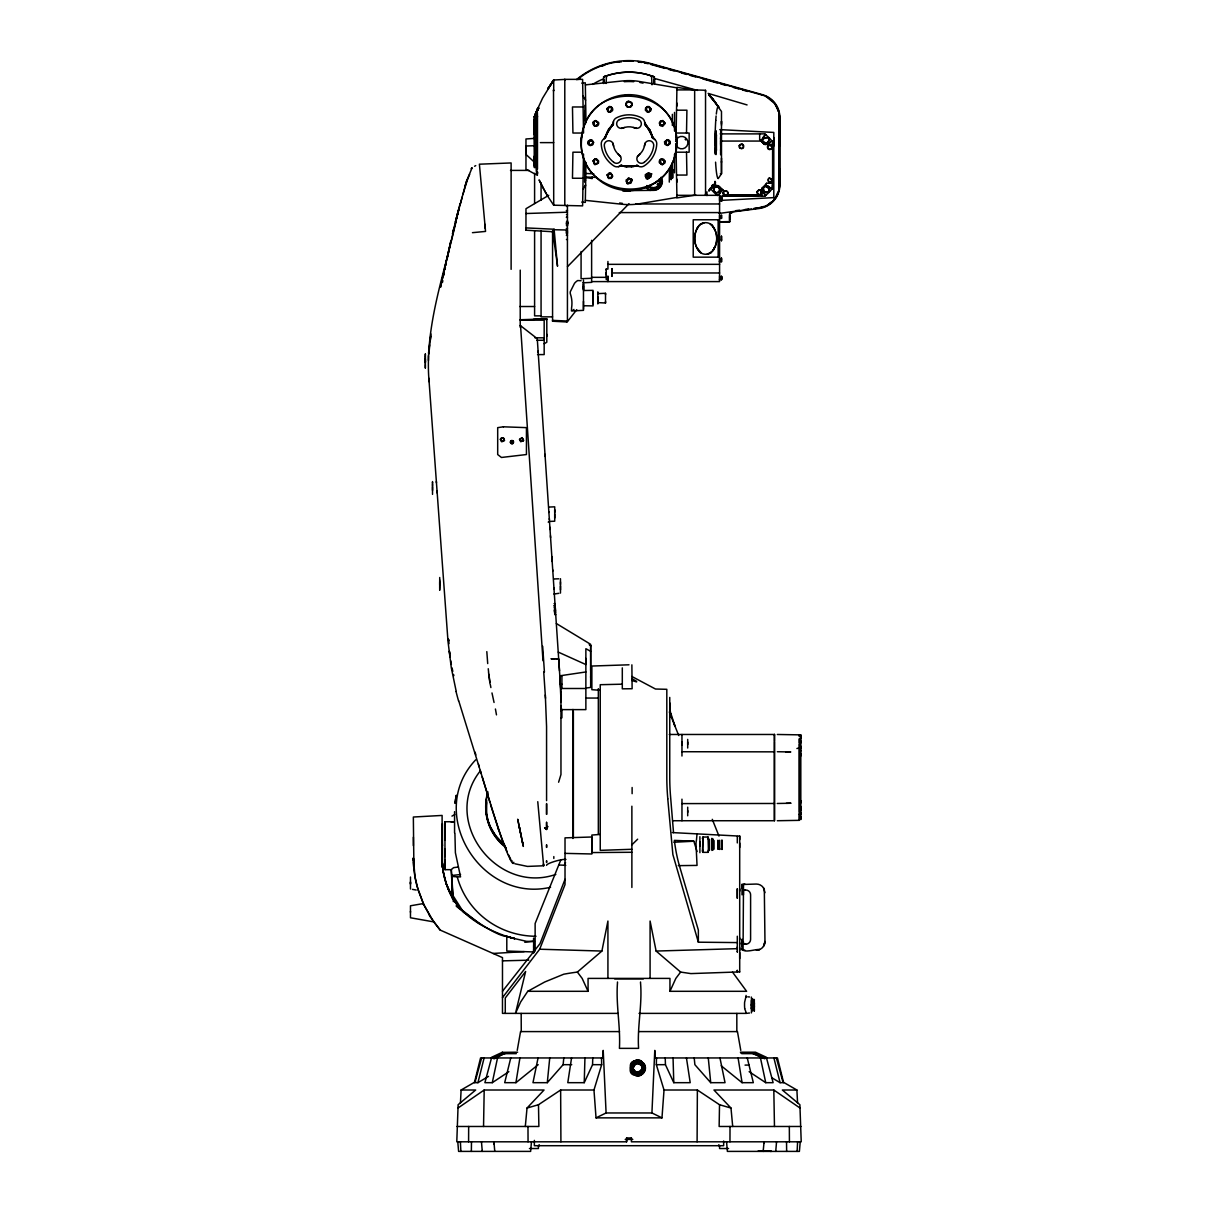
<?xml version="1.0" encoding="UTF-8"?>
<svg xmlns="http://www.w3.org/2000/svg" width="1212" height="1212" viewBox="0 0 1212 1212"><rect width="100%" height="100%" fill="white"/><g stroke="black" fill="none" stroke-linecap="round" stroke-linejoin="round"><path stroke-width="1.5" d="M410.474 912.257L410.474 911.318M410.474 884.199L410.474 882.578M425.336 361.131L425.336 362.267L425.336 361.297M425.336 360.828L425.336 359.116L425.336 359.994M425.336 355.752L425.336 354.025L425.336 356.752M425.336 363.403L425.336 357.131M432.517 494.375L432.517 481.558M432.517 490.421L432.517 486.618M432.517 485.588L432.517 484.376M432.517 483.315L432.517 482.24M439.714 590.214L439.714 589.699M439.714 584.805L439.714 582.321M439.714 588.532L439.714 579.972M442.335 864.171L442.107 853.763M451.379 869.671L444.986 869.671L444.971 867.337M444.986 865.792L444.986 863.55M444.986 856.717L444.986 849.173M444.986 859.444L444.986 863.702M444.971 839.871L444.986 821.736L453.758 821.736L451.273 822.251M552.566 231.719L525.963 230.204L525.963 227.901L554.096 229.235L557.52 266.216A83.401 5.499 81.3 0 0 554.111 241.945L552.566 231.946L554.096 229.235M533.644 951.162L533.644 949.36M533.644 947.481L534.007 951.162L533.644 945.618M533.644 942.088L533.644 941.209M533.644 939.512L533.644 938.088M534.356 121.654L534.356 120.609L534.356 134.562L534.356 118.927L534.401 125.321M534.356 163.059L534.598 160.287L534.598 163.878L534.598 159.832L534.598 161.999M534.356 133.396L534.371 122.427M534.598 121.488L534.598 125.26M546.582 803.541L546.582 814.358L546.582 803.995M546.809 336.254L546.809 334.315M576.76 309.681L567.155 321.983L552.566 321.225L552.566 320.362L567.428 321.044L567.428 266.746L628.998 203.722M583.517 154.06L582.608 205.873L553.717 205.207L553.52 89.855L553.52 91.051M554.717 514.024L554.717 518.009M554.717 511.267L554.717 510.025L554.717 512.615M560.474 585.911L560.474 589.896M560.474 584.502L560.474 581.912M560.959 710.777L560.959 705.99M583.548 133.032L582.608 79.356L564.792 79.356L564.792 205.419M566.458 225.644L567.428 225.629L567.428 223.796M566.458 221.811L567.428 221.857L567.428 223.72L566.458 223.614L567.428 223.644L567.428 220.554M567.428 221.932L567.428 223.493M567.428 225.629L567.428 222.432M583.472 304.136L583.472 305.182M583.472 290.516L593.062 290.365L593.062 305.894L583.472 305.742L583.472 309.166M583.472 288.698C583.472 293.486 583.472 275.942 583.472 289.259M584.911 110.792L584.911 119.7M584.911 177.406L592.107 178.528L592.107 177.422M584.911 177.119L584.911 178.119L584.911 162.408M585.866 658.404L585.866 664.555L558.262 652.101M505.268 1013.383L505.268 997.976L525.629 971.479L515.479 1013.383L520.63 1002.021L527.75 991.31L588.062 991.31L588.062 978.402L669.948 978.402L669.948 991.31L746.607 991.31L732.548 972.145M590.668 677.629L590.668 676.341M590.668 670.569L590.668 669.918M590.668 670.009L590.668 645.42L589.229 644.572L590.668 645.875M593.062 303.879L593.062 303.303M593.062 302.53L593.062 294.667M593.062 292.956L593.062 291.895L593.062 293.728M597.849 303.303C597.849 307.818 597.849 287.744 597.849 292.956M603.606 79.174L603.606 81.992M597.849 302.621L605.515 302.985L605.515 293.274L597.849 293.637M606.242 272.367L606.242 275.23M607.924 978.402L607.924 921.044L601.894 951.056L577.366 972.069A126.942 43.39 2.1 0 0 563.762 974.206L544.749 981.978L527.75 991.31M607.924 280.82L607.924 276.109M460.439 1102.905L461.105 1090.012L475.665 1090.012L458.121 1104.723L456.788 1141.81L626.604 1141.81L626.604 1137.977L631.407 1137.977L631.407 1141.81L801.223 1141.81L799.89 1104.723L782.346 1090.012L796.89 1090.012L797.572 1102.905M628.998 664.797L591.865 666.039L591.865 689.689L600.243 690.295M631.407 1139.416L631.407 1137.977M644.814 1068.12C638.3 1044.199 617.499 1080.559 641.345 1074.726A8.029 7.833 24.1 0 0 644.133 1072.105C649.92 1063.621 635.255 1055.167 630.831 1064.454M654.404 79.719L654.404 78.825L654.404 81.992M603.606 83.507L603.606 76.917L606.485 75.871A70.478 70.478 0 0 1 646.026 74.25L654.404 76.917L654.404 83.673L654.404 81.265M654.404 82.855L654.404 81.855M669.751 705.339L669.751 702.869M671.175 179.149L671.175 176.164M671.175 174.952L671.175 165.544L671.175 166.68M672.615 177.755L672.615 169.422L672.615 178.119M681.962 803.601L774.453 803.48L774.453 741.532M681.962 745.365L681.962 742.062M687.704 742.062L687.704 744.547M695.612 195.299L694.658 195.284L695.612 194.693M699.9 846.249L699.9 841.628M702.657 850.688L702.93 852.339L708.05 852.354L708.459 851.445L708.05 837.053L702.93 837.022L702.536 851.551L702.733 850.112M708.05 852.339L708.353 850.021M718.322 847.673L718.322 848.915L718.322 840.537M719.58 200.541L719.58 196.905M719.58 275.73L719.58 280.26L719.58 279.26M719.58 261.625L719.58 258.398M719.58 215.297L719.58 218.569M719.58 260.883L719.58 262.262L719.58 261.489M721.17 142.91L721.261 154.591L720.504 142.91M720.958 142.91L721.261 154.591M721.488 158.196L721.488 173.77L718.261 178.512M721.488 123.457L721.488 121.458L721.488 122.488M729.639 216.918L729.639 218.054M720.216 222.16L729.639 221.917L729.639 213.479L731.563 213.07L731.563 211.812M729.639 221.917L729.639 213.524L731.563 213.07M737.305 947.845L737.305 946.981M737.305 971.433C737.305 967.676 737.305 973.933 737.305 971.115M737.305 951.147L737.305 951.935L737.305 936.225M739.699 958.601L739.699 952.526M739.699 950.223L739.699 947.845M739.699 944.118L739.699 942.891M739.699 937.952L739.699 939.664M739.699 891.138L739.699 888.881M739.699 843.052L739.699 847.491M739.699 839.568L739.699 836.113L672.387 832.583M742.002 884.502L756.349 884.048A8.62 8.62 0 0 1 764.317 889.366L764.969 941.542L763.515 946.345M751.455 1000.461L751.44 1008.46M751.44 1009.051L751.455 1007.748M752.652 1009.232L752.652 1010.99L752.637 1000.491M752.652 1000.021L752.652 999.006L752.652 1006.172M754.318 1009.232L754.318 1010.99L754.318 1007.293M754.318 1005.945L754.318 1006.899L754.318 999.461M754.318 1003.203L754.318 1003.93M719.943 196.177L764.62 196.177L765.605 195.42L762.651 191.905L762.075 188.39A31.118 31.118 0 0 0 766.726 183.239L772.605 183.239L771.862 189.163L767.332 185.739L764.545 185.936M773.801 146.107L773.801 137.532M672.902 820.736L774.453 820.736L774.453 734.472L669.282 734.472M779.513 146.107L779.513 117.685A23.437 23.392 79.7 0 0 774.771 103.535L765.802 96.324M799.375 813.51L799.375 820.342L777.316 820.736M799.375 812.267L799.375 744.138M799.375 742.85L799.375 738.472M799.39 736.654L799.375 734.851L777.316 734.472M799.359 819.963L799.375 814.206M800.814 812.192L800.814 814.419M800.814 810.373L800.814 806.465M800.814 753.319L800.814 756.03M800.814 751.092L800.814 750.304M800.814 740.774L800.814 743.001M800.814 738.79L800.814 734.942L800.814 819.13M444.986 821.736L444.986 834.098M564.792 79.431L564.792 80.31L564.792 79.416L553.687 80.022L542.552 98.233L536.658 110.943M597.849 296.91L597.849 301.591M605.515 301.561L605.515 302.985M694.658 195.284L694.658 89.9L676.887 89.9M702.93 837.053L702.672 851.218M713.247 849.854L713.247 839.113M729.639 219.72L729.639 219.19M737.305 836.462L737.305 842.916M752.637 1008.445L752.637 1007.02M774.453 740.805L774.453 734.472L774.453 735.26M800.814 746.122L800.814 748.668M800.814 800.632L800.814 802.995M606.242 268.958L606.242 270.079M687.704 810.646L687.704 812.328M702.536 838.719L702.536 837.825L702.93 839.795M712.58 849.854L712.565 839.204M719.701 848.658L719.701 849.43L719.701 840.31M758.03 950.011L759.651 949.511C755.258 948.935 743.395 953.799 742.002 948.526M752.531 1006.263L752.516 1004.081M560.914 1141.81L560.641 1090.012L593.971 1090.012L601.682 1064.681L601.516 1057.955M656.495 1057.955L656.328 1064.681L664.024 1090.012L697.37 1090.012L697.097 1141.81M711.914 850.445L711.914 838.462L711.914 839.507M720.534 138.986L721.064 130.654L720.504 142.319M471.483 1141.81L471.362 1151.4M715.277 141.168C716.019 150.303 715.944 135.38 716.125 143.955M720.595 154.591L720.731 142.91M719.186 847.673L719.186 848.915L719.186 840.552M611.984 268.594L611.969 276.427L611.984 268.958M717.792 840.295L717.792 849.082M800.814 816.418L800.814 819.6M483.543 1126.478L484.194 1090.012L544.037 1090.012L527.023 1108.056L525.311 1126.478M534.356 122.185L534.659 158.333L535.068 148.485M528.053 1141.81L527.977 1126.478M586.002 162.469L585.305 202.404L581.76 202.086M676.023 139.425L676.932 87.34L694.173 89.9M686.507 133.032L686.916 110.186L676.538 110.186M715.519 144.076L716.065 141.728L715.444 143.092M697.37 1090.012L719.519 1104.723L719.14 1126.478L801.026 1126.478M730.018 1126.478L729.957 1141.81M534.598 127.26L535.083 137.789M468.665 1126.478L468.589 1141.81M789.421 1141.81L789.33 1126.478M581.078 142.622L581.366 137.38M655.056 139.683C650.889 135.335 647.829 127.502 644.739 122.488M709.49 850.248L709.49 839.219M774.453 803.117L774.453 820.736M442.41 823.599L442.41 867.459M546.582 865.353C545.991 863.641 561.126 858.853 565.959 859.399M428.412 355.707L428.442 360.509M571.549 1057.955L567.792 1082.68L584.229 1082.68L584.942 1057.955M584.229 1082.68L592.562 1064.681L592.759 1057.955M662.373 181.436L662.328 182.376M534.598 167.104L534.356 158.605M664.024 1090.012L661.979 1117.858L651.92 1112.964L654.783 1050.395L655.328 1057.955L777.453 1057.955L783.603 1082.68M629.028 178.012C620.453 192.102 641.496 175.073 626.316 179.724L626.059 181.376L627.68 183.618L630.861 183.239L631.952 180.527L631.3 179.118L628.195 178.119M606.091 83.477L606.485 75.871A70.447 70.447 0 0 1 651.526 75.871L654.404 76.917L652.723 76.28M797.117 1151.4L797.617 1141.81M752.44 1000.688L752.44 1008.929M486.527 802.571C484.315 819.782 492.163 837.553 506.161 847.733M553.778 80.659L548.036 88.567L553.717 80.022L553.702 90.567M764.908 1058.758L752.894 1053.637M442.531 867.459L442.41 863.126M775.741 1151.4L776.544 1141.81M486.679 800.253L486.618 814.343L487.906 819.782M534.356 124.76L534.598 121.685M442.107 857.793C442.38 874.519 445.925 886.336 454.288 900.864L446.531 884.472L443.38 872.337L442.319 862.989M715.747 120.352L716.11 115.973M454.924 833.417L455.394 852.733L460.56 876.897L453.742 876.624L451.667 875.503L460.56 874.503M640.557 981.993L640.512 982.584C642.466 1004.778 637.148 1026.231 638.588 1048.365L619.423 1048.365C620.635 1026.261 615.772 1004.748 617.499 982.584L617.453 981.993M428.533 353.207L430.942 333.982M428.866 353.98L429.76 344.981M605.515 293.365L605.515 294.698M531.462 1141.81L530.629 1151.4L458.606 1151.4L457.772 1141.81M715.504 154.348L715.504 130.881M715.641 152.818L716.413 149.803L715.989 154.606M800.238 1141.81L799.39 1151.4L727.382 1151.4L726.564 1141.81M764.075 1141.81L763.166 1151.4L763.333 1150.521M538.052 1057.955L532.977 1082.68L547.294 1082.68L549.733 1057.955M547.294 1082.68L563.125 1064.681L563.792 1057.955M751.455 1005.718L751.455 1004.142M764.151 1143.386L764.317 1141.81M742.002 946.117L742.002 939.391L742.002 949.935M763.227 1151.4L763.378 1150.203M413.353 845.658L413.353 837.204M430.957 336.072L430.381 340.193M742.002 888.093L742.062 884.245L742.002 894.82M510.752 1057.955L504.692 1082.68L515.933 1082.68L519.918 1057.955M613.423 121.518L613.423 124.412L610.53 127.351M517.236 1050.395L520.554 1031.594L619.483 1031.594M762.606 187.39L762.06 190.648M644.405 146.213L645.254 143.001M641.996 1069.817C645.193 1060.712 628.816 1062.409 633.679 1070.62C638.194 1077.362 646.905 1066.742 639.421 1063.651C631.179 1060.5 631.225 1075.544 639.436 1072.378C646.875 1069.287 638.224 1058.727 633.709 1065.378A4.681 4.681 0 0 0 632.906 1068.03C633.497 1077.544 647.905 1069.832 640.254 1064.091M764.317 944.845L764.969 941.542L764.317 944.845A8.62 8.62 0 0 1 756.349 950.178M459.969 204.116L455.424 221.841L466.468 181.255L472.15 167.68L471.135 168.695M491.511 1057.955L484.891 1082.68L492.269 1082.68L497.526 1057.955M453.591 229.538L453.955 227.871L452.5 233.992L458.409 210.055C447.622 264.807 425.745 318.832 428.639 375.341L448.016 641.587L451.303 667.797L456.227 691.461M647.572 127.109A24.195 24.195 0 0 0 644.632 124.154A5.757 5.757 0 0 0 641.618 117.852A27.8 27.8 0 0 0 616.393 117.852A5.757 5.757 0 0 0 613.272 122.488C611.151 127.624 606.47 134.29 603.697 139.062M449.5 248.308L450.273 244.854M611.908 125.487L608.288 130.548L605.182 138.304A5.757 5.757 0 0 0 601.243 144.076A27.8 27.8 0 0 0 613.863 165.923A5.757 5.757 0 0 0 619.438 166.317L621.029 165.211L624.756 166.211M676.932 179.149L676.932 182.148M450.743 242.779L452.652 234.689M537.28 111.201L535.977 117.806A31.133 2.242 -90 0 0 536.219 169.695M481.634 1057.955L474.892 1082.68L477.937 1082.68L484.103 1057.955M523.205 440.486C522.311 433.699 517.463 444.077 523.205 440.486L522.736 441.077M708.353 839.371L708.05 837.053M558.611 782.21L560.959 774.513L560.959 700.021L559.853 675.811L585.866 671.963M710.02 95.506L708.99 94.263L721.488 111.474L721.488 173.77L720.352 173.77M510.449 441.971C512.479 437.259 515.676 445.516 510.949 443.319A1.636 1.636 0 0 1 511.479 440.607C516.07 439.986 511.873 446.652 510.434 442.274M604.909 138.395L608.394 129.426L613.317 123.882M462.923 194.571L463.787 191.602A67.039 3.863 -76.9 0 1 466.12 183.951L467.044 181.194M633.482 1067.227L634.618 1065.06L633.497 1067.151M605.515 136.759L607.015 132.502M633.27 1066.212L633.012 1068.999L635.027 1071.953A4.787 4.787 0 0 0 638.527 1072.65L640.284 1071.908M746.168 1012.656L744.668 1008.535M643.39 1070.408C647.602 1058.5 625.968 1060.621 632.452 1071.499C639.936 1081.513 650.45 1062.545 637.633 1061.788M646.39 187.269L646.95 185.527M715.641 144.152L715.625 140.925L715.989 141.956M705.551 91.945L705.535 90.279L695.127 89.915M467.499 179.815L468.12 178.073A62.979 3.636 -76.9 0 1 469.68 174.346M605.939 136.062L607.197 132.653M762.454 187.602L762.166 190.89L765.605 195.42M464.953 186.239L467.165 179.588M565.019 879.336L540.007 943.663L502.48 991.264M502.48 997.643L539.688 949.223L565.019 884.593L565.019 837.856L591.865 836.992L591.865 853.975L565.019 853.369M534.825 115.655L537.795 108.247L536.249 111.959M560.853 859.808L535.128 923.499L535.128 951.162M535.28 114.413L537.795 108.247M564.444 865.277L565.534 862.611M708.99 95.218L712.944 99.702L709.05 95.081M644.814 1067.287C637.845 1093.406 617.393 1052.88 642.436 1062.485M669.948 991.31L675.841 978.402L680.629 972.069L690.885 973.6L739.699 971.903M646.269 178.725L648.193 175.846L651.42 174.043M770.847 1150.824L764.999 1150.794M644.814 1070.681L643.542 1072.908M501.147 438.668L500.829 440.229C504.631 444.834 504.859 434.729 500.859 439.198M671.175 166.438L669.357 172.771L669.297 182.103M607.076 132.366L613.363 124.154L609.288 128.578M631.194 1065.272L631.831 1064.091M657.162 184.527L657.874 183.27M646.496 178.194L648.496 175.558L651.859 173.922M582.896 189.36L585.608 184.951M763.712 187.496L762.924 189.239A3.318 3.318 0 0 0 763.575 191.541C779.558 195.147 757.848 177.134 764.863 192.481M534.356 163.453L534.356 161.863M480.27 770.938C440.607 820.933 496.708 894.971 555.838 874.397M637.467 156.499L639.815 154.166M670.584 169.438L671.175 168.65M766.726 183.239L764.757 185.709L767.575 185.83L771.862 189.163M475.771 759.757C425.336 812.707 480.588 903.531 550.581 887.275M646.814 178.103L651.374 174.316M633.694 1065.409L635.845 1063.636M642.814 1071.453C637.179 1080.074 625.619 1067.06 634.8 1062.469M720.155 133.881L764.636 133.881L765.605 134.623L762.075 139.41L762.802 142.971L764.817 144.41L772.605 144.425M717.322 195.42C726.518 190.617 715.883 179.937 711.065 189.163L710.308 188.193A38.814 38.814 0 0 0 717.322 195.42C726.367 190.663 715.944 179.952 711.065 189.163M566.655 321.953L567.428 321.044M765.605 134.623C762.287 136.698 760.045 142.668 764.817 144.41L761.363 141.062L720.852 141.062M630.528 107.08L631.891 105.565L631.77 102.808L628.149 101.263L625.953 103.338L626.043 105.414L627.361 107.05L630.528 107.08L629.695 107.08C636.148 104.55 626.468 97.596 626.134 104.52C626.968 110.368 635.452 104.762 630.316 101.717M592.244 144.501C595.668 135.88 582.396 144.47 591.774 144.789M503.889 440.698L501.662 441.259M537.234 174.164L536.658 172.619M631.876 844.825L637.663 839.174M618.529 166.65C623.968 164.059 631.27 168.544 637.179 165.393A5.757 5.757 0 0 0 644.148 165.923A27.8 27.8 0 0 0 656.752 144.076A5.757 5.757 0 0 0 654.313 139.062L652.556 138.229L650.117 131.29L644.648 124.139L650.011 130.578M715.171 186.996L713.792 189.239A3.257 3.257 0 0 0 714.383 191.435L715.171 192.193A3.121 3.121 0 0 0 716.898 192.708C725.488 190.799 713.292 181.467 713.913 190.557C718.474 198.117 723.125 183.845 715.171 186.996L716.292 186.542M762.151 188.314L762.06 196.177M573.958 309.439L572.761 310.439M660.979 178.315L653.965 183.527L644.481 187.981M764.62 196.177A38.814 38.814 0 0 0 772.605 188.193L772.605 141.865L771.862 140.88L767.332 144.319L764.09 144.061M771.862 140.88L768.317 143.834L765.075 144.425M700.854 224.008C692.734 230.795 692.673 245.218 700.233 252.46C693.461 245.809 693.052 234.386 698.218 226.553L696.961 229.174A9.09 9.09 0 0 1 700.233 224.462L702.808 223.129A9.09 9.09 0 0 1 709.899 223.69C719.261 230.25 719.322 248.657 708.55 253.808A9.09 9.09 0 0 1 701.46 253.232L696.961 247.748M515.933 1082.68L538.189 1064.681M710.505 252.914L711.126 252.46A9.09 9.09 0 0 0 714.398 247.748C718.368 240.4 717.156 230.28 711.126 224.462L713.171 226.583M676.932 103.081L676.932 106.095M457.954 1108.056L484.194 1090.012M527.023 1108.056L538.492 1104.723L560.641 1090.012M492.269 1082.68L508.858 1071.681M661.207 121.2C655.768 129.442 670.903 122.609 661.207 121.2C655.495 128.669 670.584 123.912 661.797 121.033M477.937 1082.68L488.497 1076.377M548.733 195.329L525.963 208.722L525.963 230.204M702.233 223.296L700.233 224.462L704.217 222.781M709.126 253.641L711.126 252.46L707.141 254.156M544.173 343.753L546.809 342.238L546.809 318.877L520.221 319.741M475.604 1081.649L461.105 1090.012M474.589 166.256L475.74 165.605M646.45 176.482L650.193 174.301A38.102 38.102 0 0 1 646.966 176.225M635.24 1064.53L636.83 1063.878L635.285 1064.515M767.181 143.349C775.407 131.517 753.258 140.925 767.181 143.349C751.97 138.668 778.437 133.487 766.029 143.577M593.971 1090.012L596.031 1117.858L606.091 1112.964L651.92 1112.964M493.92 1058.424L504.086 1053.637L516.327 1053.637M505.116 1053.637C501.935 1053.773 490.512 1062.333 494.526 1057L502.753 1053.152M517.645 1052.198L502.162 1052.38L502.601 1053.228L515.358 1053.152M502.541 1052.198L491.496 1057.349L491.89 1058.227L502.601 1053.228M731.215 194.98L725.427 194.98L757.5 194.98M716.019 138.607L715.474 133.987L715.474 138.789M715.474 151.242L715.474 133.987M624.407 127.487L621.211 128.351M764.56 186.83L765.423 186.542A3.106 3.106 0 0 1 767.196 186.709C770.65 187.921 768.938 193.496 765.439 192.647M761.075 207.297L763.545 206.525M725.927 195.329C729.382 194.935 727.67 189.405 724.579 191.026C720.337 192.829 727.973 196.859 724.276 194.905C720.231 190.678 730.245 189.224 727.442 194.496L725.321 195.314M796.92 748.531L798.238 748.137M638.572 166.317L637.391 165.589L626.862 166.968L620.62 165.574M757.03 195.102L751.743 194.98M755.273 208.585L765.817 206.161L772.317 201.753A23.452 23.407 -73 0 0 779.513 184.785L779.513 168.665M454.712 814.646L451.94 816.1M584.669 186.042L585.593 185.845M618.014 1013.383L502.48 1013.383L502.48 957.616L440.183 930.074L430.805 917.514L423.215 903.591L410.474 905.788L410.474 917.772L433.76 921.893L433.138 921.014M676.917 197.405L637.3 204.086A46.753 33.057 0 0 1 622.089 204.252L585.351 200.359M622.726 165.983L634.861 165.877M715.565 135.426L715.368 152.818M725.64 195.223L728.26 194.98M694.173 195.329L676.932 197.889L676.023 145.819M715.989 130.638L716.413 135.426L715.641 132.426M553.884 594.047L558.883 593.319M631.225 166.711L637.179 165.393A24.195 24.195 0 0 1 633.149 166.468M585.866 688.052L590.668 687.431L590.668 644.329L556.353 623.529M631.179 166.483L637.391 165.589M735.805 210.676L739.487 210.191M745.016 209.479L748.698 209.009M754.015 208.312L757.303 207.888M719.17 213.418L751.546 209.055M731.563 212.07L759.06 208.525A23.907 23.907 0 0 0 779.907 184.815L779.907 117.685A23.907 23.907 0 0 0 762.424 94.657L651.026 63.615A82.022 82.022 0 0 0 576.457 79.644M524.796 942.3L533.477 941.224M585.351 84.87L622.089 80.992A46.753 33.057 0 0 1 637.3 81.143L676.917 87.84M636.27 1061.151L638.997 1061.151M472.453 232.674L485.542 231.416L484.891 224.25M581.775 83.143L585.305 82.825L586.002 122.791M636.345 1060.455L637.633 1060.348M637.633 1075.68L638.921 1075.574M534.598 129.169L534.598 117.715M600.243 834.432L591.865 835.053L591.865 852.566L631.876 852.278M743.365 890.032L745.804 890.032A4.787 4.787 0 0 1 750.607 894.82L750.592 939.391A4.787 4.787 0 0 1 745.804 944.178L742.274 943.951M535.34 138.319L525.963 138.971L525.963 169.165L537.446 175.361M747.698 1013.171L749.577 1013.035M524.16 951.632L493.072 953.45M764.439 1150.779L758.257 1150.824M719.958 200.435L773.801 197.617L773.801 132.441L719.792 129.608M582.836 282.82L591.623 282.366L591.623 240.324M673.887 842.249L693.84 841.219L697.036 851.521M625.498 94.824L630.755 94.733M566.458 223.084L567.428 223.023M591.623 278.275L581.078 278.73L581.078 251.505M629.028 191.223L627.619 191.102L630.331 191.178M545.37 319.529L546.809 319.483M549.642 507.025L554.717 506.828L554.717 521.205L549.506 521.433M553.808 578.972L558.747 578.791M628.998 191.223L622.574 190.663L654.253 190.345C660.388 190.026 664.494 182.512 661.131 177.3M535.098 145.698L525.963 146.001L525.963 154.439L535.34 163.044M533.462 319.317L546.809 318.877M525.963 213.524L567.428 212.206L566.458 212.358M650.087 978.402L650.087 921.044L656.116 951.056L737.305 948.663M502.48 960.858L528.841 960.177M720.201 221.811L729.639 221.569M622.301 684.189L600.243 684.704L600.243 850.354L631.876 849.279M457.924 867.08L453.621 867.64L451.485 869.413M786.315 803.314L791.027 803.238L777.24 803.48M560.959 717.822L561.913 717.807L561.913 709.202M678.281 865.641L697.036 865.413L695.991 843.385A8.332 2.848 90 0 1 696.461 840.158L697.036 833.886M744.88 884.048L743.501 884.199L743.441 894.82M566.458 223.266L567.428 223.25M744.88 950.178L743.441 949.966L743.077 948.526L743.456 890.517L744.88 890.032M772.12 1077.938L780.073 1082.68L783.119 1082.68L776.377 1057.955M583.093 106.974L572.473 106.974L572.928 133.032L581.775 133.032M676.129 133.032L689.143 133.032L689.143 152.197L676.129 152.197M540.34 142.622L553.687 142.622M720.595 149.712L721.14 154.591M581.775 152.197L572.928 152.197L572.473 178.255L583.093 178.255M510.51 170.407L529.038 170.407M676.538 175.058L686.916 175.058L686.507 152.197M711.868 185.633L718.095 185.633A31.118 31.118 0 0 0 723.306 190.299L723.246 196.177M754.667 194.98L757.333 194.98M676.887 195.329L719.58 195.329L719.58 281.593L591.623 281.593M731.29 195.208L726.776 194.98M756.455 195.223L757.53 195.223M725.17 195.693L758.257 195.693M635.83 203.964L719.58 203.964M566.458 206.373L567.428 206.373M566.458 210.524L567.428 210.524M566.458 210.752L567.428 210.752M619.271 212.585L719.58 212.585M566.458 214.6L567.428 214.6M566.458 217.16L567.428 217.16M566.458 217.372L567.428 217.372M719.58 219.766L693.219 219.766L693.219 257.156L719.58 257.156M566.458 228.507L567.428 228.507M566.458 228.735L567.428 228.735M566.458 230.704L567.428 230.704M566.458 231.113L567.428 231.113M566.458 231.295L567.428 231.34M566.458 231.75L567.428 231.75M566.458 232.128L567.428 232.128M566.458 232.537L567.428 232.537M566.458 232.765L567.428 232.765M566.458 233.174L567.428 233.174M566.458 233.537L567.428 233.537M566.458 235.143L567.428 235.143M566.458 235.37L567.428 235.37M566.458 239.506L567.428 239.506M607.924 264.337L719.58 264.337M611.636 272.973L719.58 272.973M591.623 277.336L606.242 277.336M607.924 279.563L606.242 279.563L606.242 269.079L607.924 269.079L607.924 261.474M519.766 306.515L534.598 306.515M541.067 315.862L534.598 315.862L534.598 230.871M552.566 316.862L541.067 316.862L541.067 230.78M520.221 320.165L544.173 320.165L544.173 354.586L537.552 354.586M534.962 337.815L544.173 337.815M536.81 340.269L544.173 340.269M554.051 603.637L555.02 603.637L555.217 606.621M554.187 605.576L555.141 605.576M554.263 606.757L555.217 606.757M554.308 607.47L555.278 607.47M554.354 608.197L555.323 608.197M554.566 611.303L555.535 611.303M554.626 612.272L555.596 612.272L554.626 612.257L554.535 610.848M555.747 614.666L554.793 614.666L554.429 609.272M560.414 684.174L561.913 684.174M520.221 325.452L537.264 338.663L560.595 687.522L561.913 687.462L561.913 675.811M560.641 688.492L585.866 688.492M585.85 698.051L598.334 698.051M560.959 709.626L585.866 709.626L585.866 648.708L590.668 651.314M681.962 751.728L774.468 751.849M745.804 944.178L743.547 943.906L743.441 941.785M614.651 978.872L643.36 978.872M639.042 1013.383L746.637 1013.383M638.845 1031.594L737.457 1031.594L740.774 1050.395M740.365 1052.198L755.47 1052.198L766.514 1057.349L766.105 1058.227L755.076 1053.152L740.865 1053.152M741.683 1053.637L753.909 1053.637L764.075 1058.424M563.125 1064.681L571.746 1064.681M592.562 1064.681L601.682 1064.681M656.328 1064.681L665.433 1064.681L673.781 1082.68L690.204 1082.68L686.447 1057.955M694.218 1057.955L694.87 1064.681L710.717 1082.68L725.034 1082.68L719.958 1057.955M721.216 1065.803L742.077 1082.68L753.319 1082.68L747.259 1057.955M749.137 1071.681L765.742 1082.68L773.12 1082.68L766.499 1057.955M800.056 1108.056L773.817 1090.012L713.959 1090.012L730.987 1108.056L732.699 1126.478M596.031 1117.858L661.979 1117.858M456.985 1126.478L538.87 1126.478L538.492 1104.723M625.21 1139.416L632.785 1139.416M529.447 1148.522L538.431 1148.522L538.431 1145.704M728.563 1148.522L719.58 1148.522L719.58 1145.704M770.332 1151.4L771.362 1151.4M756.136 194.98L751.637 195.208M554.202 605.742L555.157 605.758M474.407 1082.68L480.558 1057.955L602.667 1057.955L603.212 1050.395L606.091 1112.964M566.458 224.856L567.428 224.856M667.767 798.89L672.872 854.551L698.354 942.194L737.305 942.588M785.679 751.864L790.8 751.955L777.346 751.728M534.431 941.466L526.447 941.33L514.721 938.603A115.291 115.125 -90 0 1 506.798 936.452C487.482 935.603 420.761 876.897 480.376 924.438M554.187 229.75L567.428 230.007M534.356 156.045L534.598 167.529M539.688 949.223L601.894 951.056M534.34 951.981L506.798 951.026L506.798 936.452C483.133 928.271 457.833 914.136 448.455 889.517L458.181 906.591L451.288 895.577L446.228 883.593M566.458 224.265L567.428 224.129M584.911 173.437L593.728 173.786M554.869 658.904L550.975 658.752L558.732 659.07L559.52 670.872M584.911 176.937L596.183 177.406M693.84 841.219L674.342 840.386A84.052 28.755 -90 0 0 679.584 866.322L698.354 930.089L698.354 942.194M556.823 658.995L558.55 659.07M558.762 864.974L565.777 865.338M747.698 996.825L749.577 996.961M629.452 101.444C625.559 100.687 624.983 107.292 628.998 107.156M712.565 184.966L715.08 184.027A2.272 2.272 0 0 0 715.141 181.558M637.633 1063.288L638.542 1063.378M636.8 128.351L633.588 127.487M636.633 681.932L631.876 680.477M712.52 184.951L714.959 184.209L714.989 181.345M626.755 166.711L620.832 165.393L624.847 166.468M412.413 889.366L416.201 890.032M566.458 222.735L567.428 223.614M514.888 863.777L527.447 866.413L543.627 865.777L537.764 801.693M585.699 180.118L584.911 179.906L584.669 182.118L584.911 163.696M506.767 936.452L514.721 938.603A102.444 90.309 6.4 0 1 506.798 936.437A115.14 115.064 89.9 0 0 514.721 938.603M761.303 94.778L762.303 95.051A23.482 23.482 0 0 1 779.483 117.685L779.483 184.815A23.482 23.482 0 0 1 759 208.1M650.905 64.024L762.303 95.066M650.799 64.433L665.176 68.433M668.766 69.432L674.16 70.947M681.341 72.947L686.734 74.447M690.325 75.447L695.718 76.947M702.899 78.947L717.277 82.961M720.867 83.961L726.261 85.461M733.442 87.461L738.835 88.961M742.426 89.961L747.819 91.461M655.571 78.75L697.461 90.43M708.141 93.4L747.077 104.929M636.133 1071.953L639.224 1071.908L641.512 1069.635A4.181 4.181 0 0 1 640.012 1071.484L636.058 1071.938A4.287 4.287 0 0 1 634.149 1070.378L633.74 1069.62M719.519 1104.723L730.987 1108.056M715.974 148.546L715.55 148.364M745.925 996.734L744.607 1002.294A8.151 1.485 89.9 0 0 744.698 1008.445M766.651 186.542L767.741 186.996M755.258 1053.152L763.196 1056.864M631.876 676.478L655.48 689.022L666.812 689.31L666.812 777.589A82.189 28.118 -90 0 0 667.812 798.859M631.876 678.629L636.558 681.326M639.966 1064.5L638.436 1063.878L640.012 1064.53M782.785 1081.877L796.89 1090.012M648.662 187.072C654.147 192.041 663.388 185.391 660.237 178.618M413.898 867.58L413.353 817.024L442.107 815.434L442.107 857.99A104.505 92.157 -6.4 0 0 446.319 883.881L447.607 887.426M709.899 223.69L711.792 224.993M699.566 251.945L701.475 253.232M718.58 106.944L718.307 106.732A36.527 3.181 -90 0 0 716.322 114.049M759.666 133.881L759.666 139.759L760.53 140.395M759.666 139.759L764.817 144.41M723.246 190.299L718.095 185.633M635.315 1071.529L633.74 1069.651M656.116 951.056L680.629 972.069M618.196 154.166L620.544 156.499M504.768 845.355L495.935 836.492L490.678 827.538M644.708 123.866L649.723 129.623L653.071 138.395M631.831 1071.923L632.679 1072.953M646.208 125.912L648.587 128.805M645.648 187.027L649.587 190.208L653.738 189.996A8.56 8.56 0 0 0 661.888 182.891L661.055 177.528M463.772 912.606L452.985 895.592L451.394 869.958M503.586 438.426L504.192 439.577M711.656 97.536L712.656 98.793M434.184 922.483L440.183 930.074M581.078 280.714L577.73 280.548A11.62 5.166 -63.9 0 0 574.518 283.305L570.307 291.713A6.181 2.666 -63.7 0 0 570.397 293.91L570.973 295.849A96.096 52.858 -3.6 0 1 571.731 299.773A94.778 52.131 -3.6 0 1 571.594 307.712L571.473 310.969L583.472 310.348L583.472 280.154M577.366 972.069L582.154 978.402L588.062 991.31M712.02 97.99L718.822 107.292M715.762 102.914L712.444 98.52L718.958 107.474M630.982 1071.847L631.725 1072.908M458.181 906.591L450.213 893.441A496.102 179.088 0.6 0 1 447.546 887.426M548.051 196.708L553.702 205.222L553.717 204.343M433.154 921.029L423.215 903.591M429.306 915.121L430.351 916.802M582.896 95.778L585.608 100.187M546.582 194.253L547.4 195.632L544.294 190.254M546.188 193.602L539.067 179.876M510.585 858.975L508.358 854.596M543.703 189.178L539.355 180.482M763.515 887.881L764.969 892.668M510.343 859.596L507.919 854.399A83.052 5.484 73.3 0 1 501.707 838.598M713.141 226.553L714.398 229.174M612.757 143.001L613.605 146.213M507.025 851.551L502.268 839.507A29.906 1.97 73.3 0 1 499.162 830.614L498.571 828.826A51.616 3.409 73.3 0 0 496.875 823.812L492.981 812.237A29.679 1.954 73.3 0 1 491.072 806.222L490.527 804.465M650.995 132.517L652.813 138.304L651.723 134.29M673.857 723.367L674.887 725.897L670.903 713.58M669.433 712.323L678.72 735.517M712.277 819.312L718.989 836.083M670.963 715.959L671.796 718.201M488.345 821.584L489.981 826.084M498.435 829.417L458.742 700.884M669.494 711.686L670.191 713.792M418.458 890.865L423.655 904.394L417.079 886.427A141.607 124.866 -6.4 0 1 413.353 857.99L415.019 876.791M453.879 675.66L453.53 674.478M418.216 890.381L414.868 876.261M489.936 802.541L482.209 776.983M480.255 770.377L481.209 773.62M478.407 764.014L479.316 767.135M522.584 842.734L523.084 845.188L517.691 819.221L523.342 846.415L522.251 841.143M475.074 752.137L475.861 754.97M773.907 1057.955L780.073 1082.68M522.827 844.067L523.084 845.188M494.057 702.475L491.981 692.946M760.469 1057.955L765.742 1082.68M519.948 829.993L519.342 827.129L521.418 837.144M452.076 667.918L452.788 671.387M534.356 164.968L534.598 166.165M495.42 709.005L496.481 714.868M490.39 684.947L490.89 687.568M705.535 90.339L705.551 194.89L705.551 193.799M442.107 843.916L442.41 845.658L442.107 840.31M534.477 129.184L534.84 131.199M450.743 660.813L451.379 664.434M449.5 651.329L449.879 653.586M738.093 1057.955L742.077 1082.68M448.758 639.739L448.91 640.739M702.627 850.885L702.93 852.339M450.106 657.192L449.288 651.268M489.951 682.341L488.86 674.205M449.046 643.648L448.425 639.148M494.738 1151.036L493.935 1141.81M488.527 672.236L490.012 684.007M493.693 1141.81L493.951 1144.219M442.547 866.474L442.638 867.262M442.516 866.232L442.607 867.004M488.254 668.736L488.587 671.918M708.278 1057.955L710.717 1082.68M746.047 995.416L746.213 997.097M543.461 863.944L543.627 865.777L543.476 864.156M487.709 663.57L486.815 651.632M485.3 228.659L479.391 164.196L511.116 162.953L511.116 269.352M673.524 832.644L670.6 796.935A77.068 26.361 90 0 1 669.751 777.604L669.751 697.415M481.467 1141.81L482.27 1151.4L482.194 1150.521M413.731 867.216L413.428 862.08M542.991 660.767L520.539 325.467M436.35 481.497L436.456 482.876M437.047 491.057L437.184 492.996M778.816 114.382L779.058 184.8A23.058 23.043 0 0 1 778.74 188.678M442.274 863.323L442.35 864.277M545.279 694.991L545.355 696.006M545.385 696.627L546.567 726.594L546.582 800.632M538.098 351.101L538.173 352.283M545.006 454.303L545.158 456.409M548.854 511.646L548.915 512.479M549.324 518.645L549.4 519.751M549.9 527.25L550.051 529.477M550.46 535.704L550.596 537.673M551.869 556.611L552.005 558.671M552.051 559.444L552.202 561.55M552.763 569.928L552.839 571.079M553.96 587.956L554.035 588.987M555.247 607.045L555.444 610.075M543.733 671.948L545.506 698.294M451.167 870.019L452.97 898.819M452.985 895.592L453.318 901.637M651.526 75.871L651.995 84.81M454.561 811.676L454.576 832.871M460.378 1141.81L460.878 1151.4M560.777 691.885L560.959 701.854M673.054 1057.955L673.781 1082.68M665.236 1057.955L665.433 1064.681M799.39 736.078L799.375 734.851M715.231 153.954L715.11 148.364M429.169 378.447L429.245 381.856M546.582 862.262L546.582 860.868L546.582 862.489M413.383 860.823L413.353 857.99M774.468 1126.478L773.817 1090.012M786.527 1141.81L786.649 1151.4M714.05 849.173L714.05 840.537M584.911 177.255L584.926 178.119M720.837 132.108L720.928 142.319L720.958 130.654L720.746 142.319L720.716 130.654M729.639 215.418L729.639 217.19M452.258 887.669L452.318 898.456M799.375 746.728L799.375 814.419M521.175 1013.474L521.266 1031.594M452.212 875.125L452.288 895.532M799.375 739.153L799.375 745.971M654.404 79.204L654.404 80.356M536.871 173.483L536.855 114.519M534.598 126.184L534.598 123.73M534.598 156.06L534.598 157.651M439.714 577.503L439.714 580.245M754.318 1005.157L754.318 1008.323M736.82 1013.474L736.835 1031.594M721.488 123.26L721.488 125.245M721.488 161.484L721.488 162.332M671.175 178.103L671.175 174.528M671.175 173.286L671.175 170.483M671.175 179.74L671.175 178.876M622.301 667.873L622.301 688.825L632.119 688.734L631.876 664.843M603.606 82.825L603.606 79.628M592.107 177.103L592.107 178.497M583.472 301.364L583.472 303.561M583.472 286.517L583.472 287.365M567.428 221.069L567.428 222.963M553.823 856.581L553.823 858.475M534.598 123.23L534.598 124.033M534.356 120.23L534.356 121.215M425.336 361.57L425.336 360.373L425.336 367.993L425.336 364.554M410.474 883.503L410.474 881.866M758.257 196.177L758.257 195.223L725.17 195.223L725.17 196.177M754.318 1002.703L754.318 1005.006M751.44 997.082L751.44 1012.899M739.699 835.992L739.699 971.979M729.639 217.857L729.639 219.22M723.655 1140.992L723.655 1145.704L534.356 1145.704L534.356 1140.371M718.852 1144.689L718.852 1145.704M718.14 219.766L718.14 257.156M716.413 135.426L716.413 149.803M706.96 191.86L706.96 195.571M699.9 836.689L699.9 852.687M687.704 739.396L687.704 748.031M687.704 807.177L687.704 815.797M681.962 734.472L681.962 756.03M681.962 799.162L681.962 820.736M674.523 112.428L674.523 131.063M674.523 154.166L674.523 172.816M672.372 114.337L672.372 125.487M672.372 162.605L672.372 170.892M632.119 787.497L632.119 793.678M631.876 806.207L631.876 887.472M626.604 1137.977L626.604 1141.81M607.924 276.427L607.924 281.593M598.334 688.658L598.334 834.295M584.911 105.292L584.911 121.382M573.367 711.459L573.367 837.341M572.928 709.444L572.928 838.492M567.428 205.161L567.428 266.504M560.474 578.715L560.474 593.092M552.566 230.78L552.566 321.225M541.067 183.027L541.067 200.359M539.143 1144.689L539.143 1145.704M537.477 116.094L537.477 169.15M536.855 111.746L536.855 112.883M534.84 122.064L534.84 163.181M534.598 173.346L534.598 203.525M534.356 117.715L534.356 167.529M533.644 938.633L533.644 953.102M520.221 270.125L520.221 327.225M444.971 835.477L444.986 869.671M439.714 581.26L439.714 589.88M425.336 356.389L425.336 359.57M410.474 877.033L410.474 889.017M504.116 844.097A50.313 49.222 0 0 1 487.875 791.769M536.037 936.255A81.477 79.689 0 0 1 457.333 877.185M504.116 845.476A50.313 49.222 0 0 1 486.679 797.829M487.027 796.254A50.313 49.222 0 0 1 487.875 793.148M638.542 119.594A4.56 4.56 0 0 1 640.996 125.548A4.56 4.56 0 0 1 635.043 128.002A15.801 15.801 0 0 0 622.968 128.017A4.56 4.56 0 0 1 616.999 125.548A4.56 4.56 0 0 1 619.468 119.594M605.197 138.319A24.195 24.195 0 0 1 606.288 134.29M613.833 162.393A4.56 4.56 0 0 0 620.226 161.544A4.56 4.56 0 0 0 619.362 155.166A15.801 15.801 0 0 1 613.333 144.698A4.56 4.56 0 0 0 608.212 140.759A4.56 4.56 0 0 0 604.303 145.879A24.922 24.922 0 0 0 613.833 162.393M644.178 162.393A24.922 24.922 0 0 0 653.707 145.864A4.56 4.56 0 0 0 649.783 140.759A4.56 4.56 0 0 0 644.678 144.698A15.801 15.801 0 0 1 638.633 155.151A4.56 4.56 0 0 0 637.785 161.544A4.56 4.56 0 0 0 644.178 162.393M619.453 119.579A24.922 24.922 0 0 1 638.542 119.579M648.844 128.76A24.588 24.588 0 0 1 650.935 132.396M650.268 190.481A9.651 9.651 0 0 1 646.572 188.118M659.207 179.058A6.227 6.227 0 0 1 649.041 185.845M647.693 179.058A6.227 6.227 0 0 1 651.056 175.679M685.113 139.228A4.787 4.787 0 0 1 685.704 139.971M715.08 145.501A35.709 3.106 90 0 1 715.762 120.352M718.261 178.452A36.421 3.166 90 0 1 715.58 162.15M536.689 173.164A32.997 1.439 87.1 0 1 536.249 170.634M537.264 111.413A31.573 1.03 -86.9 0 1 537.416 116.882M537.704 172.18A31.573 1.121 86.4 0 1 537.219 173.77M675.614 141.41A6.227 6.227 0 0 1 685.174 137.441A6.227 6.227 0 0 1 685.174 147.803A6.227 6.227 0 0 1 675.614 143.834M764.62 133.881A38.814 38.814 0 0 1 772.605 141.865M577.791 79.644A81.174 81.174 0 0 1 580.487 77.538M601.516 66.251A81.174 81.174 0 0 1 604.758 65.16M618.12 62.191A81.174 81.174 0 0 1 621.514 61.797M638.603 62.024A81.174 81.174 0 0 1 641.678 62.448M644.739 62.994A81.174 81.174 0 0 1 647.784 63.645M775.438 105.262A23.043 23.043 0 0 1 778.119 111.14M578.079 78.962A81.522 81.522 0 0 1 619.605 61.645M624.089 61.236A81.522 81.522 0 0 1 633.118 61.191M637.603 61.554A81.522 81.522 0 0 1 649.435 63.691M622.407 203.358A61.1 61.1 0 0 1 619.635 202.995M624.286 81.704A61.1 61.1 0 0 1 633.724 81.704M639.966 82.507A61.1 61.1 0 0 1 643.057 83.158M592.607 84.416A68.645 68.645 0 0 1 602.803 79.174M777.771 192.435A23.058 23.043 0 0 1 776.18 195.98M775.513 197.101A23.058 23.043 0 0 1 774.013 199.207M771.347 202.025A23.058 23.043 0 0 1 769.317 203.646M548.672 521.781A8.575 2.954 85.9 0 1 548.218 522.114M453.015 233.143A70.054 4.045 -76.9 0 1 453.727 230.144M454.455 227.174A70.054 4.045 -76.9 0 1 455.894 221.296M456.621 218.372A70.054 4.045 -76.9 0 1 458.787 209.858M460.196 204.48A70.054 4.045 -76.9 0 1 462.272 196.889M442.531 282.29A62.145 3.591 -76.9 0 1 442.834 280.654M443.804 275.442A62.145 3.591 -76.9 0 1 444.168 273.533M444.971 269.519A62.145 3.591 -76.9 0 1 445.395 267.413M445.849 265.201A62.145 3.591 -76.9 0 1 446.304 262.974M447.304 258.308A62.145 3.591 -76.9 0 1 447.834 255.838M448.379 253.353A62.145 3.591 -76.9 0 1 448.94 250.823M513.812 862.262A79.992 5.287 73.3 0 1 512.812 863.277M512.146 861.065A76.841 5.075 73.3 0 1 511.449 860.308M512.812 863.262A80.871 5.348 73.4 0 1 510.373 859.702M501.677 838.416A88.946 5.863 73.3 0 1 498.39 829.22M458.545 700.945A283.987 258.868 77.8 0 1 456.03 691.507M560.686 687.734A159.439 87.961 85.1 0 1 560.853 691.885M542.673 646.254A148.894 1.167 86.2 0 1 544.415 672.069M670.751 713.413A67.66 17.695 55.7 0 1 669.812 708.217M670.13 708.581A66.554 17.347 55.9 0 1 669.903 705.52M643.542 1063.121A7.469 7.469 0 0 1 644.814 1065.348M643.602 1070.484A6.469 6.469 0 0 1 643.011 1071.605M641.224 1073.393A6.469 6.469 0 0 1 640.103 1073.999M633.058 1072.59A6.469 6.469 0 0 1 632.255 1071.605M634.694 1062.242A6.469 6.469 0 0 1 637.633 1061.545M638.875 1061.667A6.469 6.469 0 0 1 640.103 1062.03M643.057 1073.438A7.666 7.666 0 0 1 640.557 1075.105M633.376 1074.393A7.666 7.666 0 0 1 631.255 1072.272M633.376 1061.636A7.666 7.666 0 0 1 636.133 1060.5M639.118 1060.5A7.666 7.666 0 0 1 641.89 1061.636M749.183 1065.03A123.488 0.97 0.3 0 1 745.047 1065.106M546.582 844.9L546.582 847.385L546.582 844.9M546.582 822.342L546.582 826.826L546.582 822.342M650.602 109.05C646.481 118.079 644.102 101.717 650.586 108.989C645.951 119.382 643.405 100.581 650.602 109.05M664.63 161.423C661.025 170.377 657.752 154.091 664.615 161.363C660.495 171.649 657.04 153.06 664.63 161.423M721.488 199.026L721.488 201.207L721.488 196.647L721.488 201.162L721.488 196.692L721.488 199.026M721.488 259.792C721.488 267.185 721.488 253.49 721.488 259.792M721.943 848.036L721.943 849.43L721.943 839.961L721.928 848.052M737.305 888.881L737.305 898.137L737.305 888.881M721.488 278.275C721.458 284.472 721.504 271.14 721.473 278.109M500.344 439.32L501.571 441.759L504.556 440.441L503.45 437.774L501.465 437.805L500.344 439.32M721.488 276.912C721.473 284.335 721.488 274.321 721.488 276.942M519.509 439.32L520.751 441.759L523.72 440.456L522.099 437.608L519.509 439.32M645.738 175.467C645.966 181.861 654.495 175.104 648.45 173.377A2.591 2.591 0 0 0 646.769 173.816C644.572 187.724 657.51 167.392 645.738 175.467M721.488 217.993C721.473 220.993 721.488 209.858 721.488 217.978M721.488 239.718L721.488 240.733L721.488 236.204L721.488 239.718M607.409 109.05C611.257 118.019 614.045 101.732 607.409 108.989C611.454 119.291 615.181 100.717 607.409 109.05M598.228 161.484C594.001 170.316 592.017 153.969 598.228 161.484M593.107 142.41C588.29 151.015 587.275 134.653 593.107 142.455M771.983 180.012C768.181 188.345 766.045 173.058 772.014 180.088C768.06 188.269 766.105 173.164 771.983 180.012M767.499 146.849L767.953 148.728L769.893 149.576C775.074 148.576 769.105 141.865 767.499 146.849M581.912 136.729C572.988 197.95 669.66 209.979 676.099 148.515C685.022 87.294 588.35 75.265 581.912 136.729M757 191.678C761.545 202.465 763.151 182.845 756.909 192.541L757.364 193.723C763.272 197.844 761.106 185.784 757 191.663M643.178 1067.999C629.649 1089.391 629.604 1046.668 643.178 1067.999C629.619 1089.391 629.664 1046.607 643.178 1068.045M754.076 1005.763C753.5 1008.46 753.909 1001.627 754.076 1005.778M593.001 160.908L594.728 164.59L598.395 163.181L598.637 160.999L596.637 158.954L595.092 158.908L593.001 160.908M607.03 108.535L607.712 111.519L609.288 112.322L612.53 110.64L612.787 108.989L611.166 106.777L609.318 106.474L607.03 108.535M607.03 174.937L608.5 178.467L611.393 178.346L612.757 176.134L610.954 173.119L609.272 172.892L607.03 174.937M641.845 1068.014L641.769 1068.817L641.769 1067.227L641.845 1068.014M739.275 145.652C738.153 149.303 744.562 149.485 743.683 145.804A2.272 2.272 0 0 0 742.441 144.273L739.578 145.061L739.623 147.697C745.425 151.909 743.562 139.668 739.275 145.698M593.592 142.41L592.941 144.486L590.623 145.576A3.075 3.075 0 0 1 587.714 143.046L587.971 141.38L590.486 139.683L591.986 139.971L593.592 142.41M598.258 123.321C593.441 131.82 592.41 115.337 598.258 123.321C592.88 133.093 591.592 114.155 598.258 123.382M664.54 141.759L664.827 144.198L667.509 145.561L670.024 143.849L670.281 142.198A3.091 3.091 0 0 0 667.342 139.653L664.54 141.759M669.797 142.577C664.464 150.939 664.57 134.396 669.797 142.577C664.373 150.924 664.721 134.35 669.797 142.637M455.56 799.208L455.015 803.359L456.303 795.254L455.56 799.208M612.287 175.831C607 184.072 606.985 167.559 612.287 175.831M645.481 174.589L645.238 176.27L647.102 178.618L650.859 177.058L650.283 173.71L648.708 172.907L645.481 174.589M593.107 122.215L592.85 123.866L594.471 126.093L597.455 125.912A3.091 3.091 0 0 0 598.577 122.412L595.622 120.518L593.107 122.215M651.117 108.989L650.859 110.656L648.344 112.352L645.36 110.247L645.617 107.959L647.496 106.535L649.238 106.626L651.117 108.989M665.161 161.363L664.888 163.029L662.373 164.726L659.419 162.832A3.091 3.091 0 0 1 660.555 159.333L663.54 159.151L665.161 161.363M612.287 175.876C606.803 183.921 607.151 167.559 612.287 175.876M598.243 161.893C592.259 171.043 592.274 152.257 598.243 161.893M450.94 240.673L440.501 287.229L450.94 240.673M665.161 123.412L662.676 126.366L660.298 125.7L659.283 123.079L660.282 121.2L662.812 120.533L665.161 123.412M709.081 190.117L712.944 185.512L709.081 190.117M767.681 146.288L767.635 148.197L769.135 149.515L771.786 148.319L771.953 146.697L770.377 145.092L767.681 146.288M714.398 247.748L713.141 250.369L714.398 247.748M547.657 826.493L546.582 829.493L544.612 827.705L546.567 829.493L547.657 826.493M626.862 179.785C627.543 189.693 635.421 174.998 626.862 179.785M753.712 1003.718L753.712 1003.718M537.931 108.186L534.356 116.913L538.901 107.792L534.356 116.761L537.931 108.186M538.143 108.11L534.356 116.882L538.143 108.11M538.37 108.019L534.356 116.852L538.37 108.019M553.581 80.159L548.021 88.582L553.611 80.143M712.808 186.178L709.035 190.86L712.808 186.178M604.727 76.477L603.606 76.917L606.485 75.871L604.727 76.477M716.186 149.152L715.307 149.334L716.186 149.152M503.434 426.806L497.693 427.639L497.693 454.545L501.45 457.469L526.447 454.545L526.447 427.639L503.434 426.806M729.442 195.041L727.276 195.102L729.442 195.041M755.652 195.102L753.485 195.041L755.652 195.102M555.475 610.424L554.505 610.424L555.475 610.424M603.546 183.224A47.919 47.919 0 0 0 676.902 144.364A47.919 47.919 0 0 0 606.576 100.263A47.919 47.919 0 0 0 603.546 183.224"/></g></svg>
